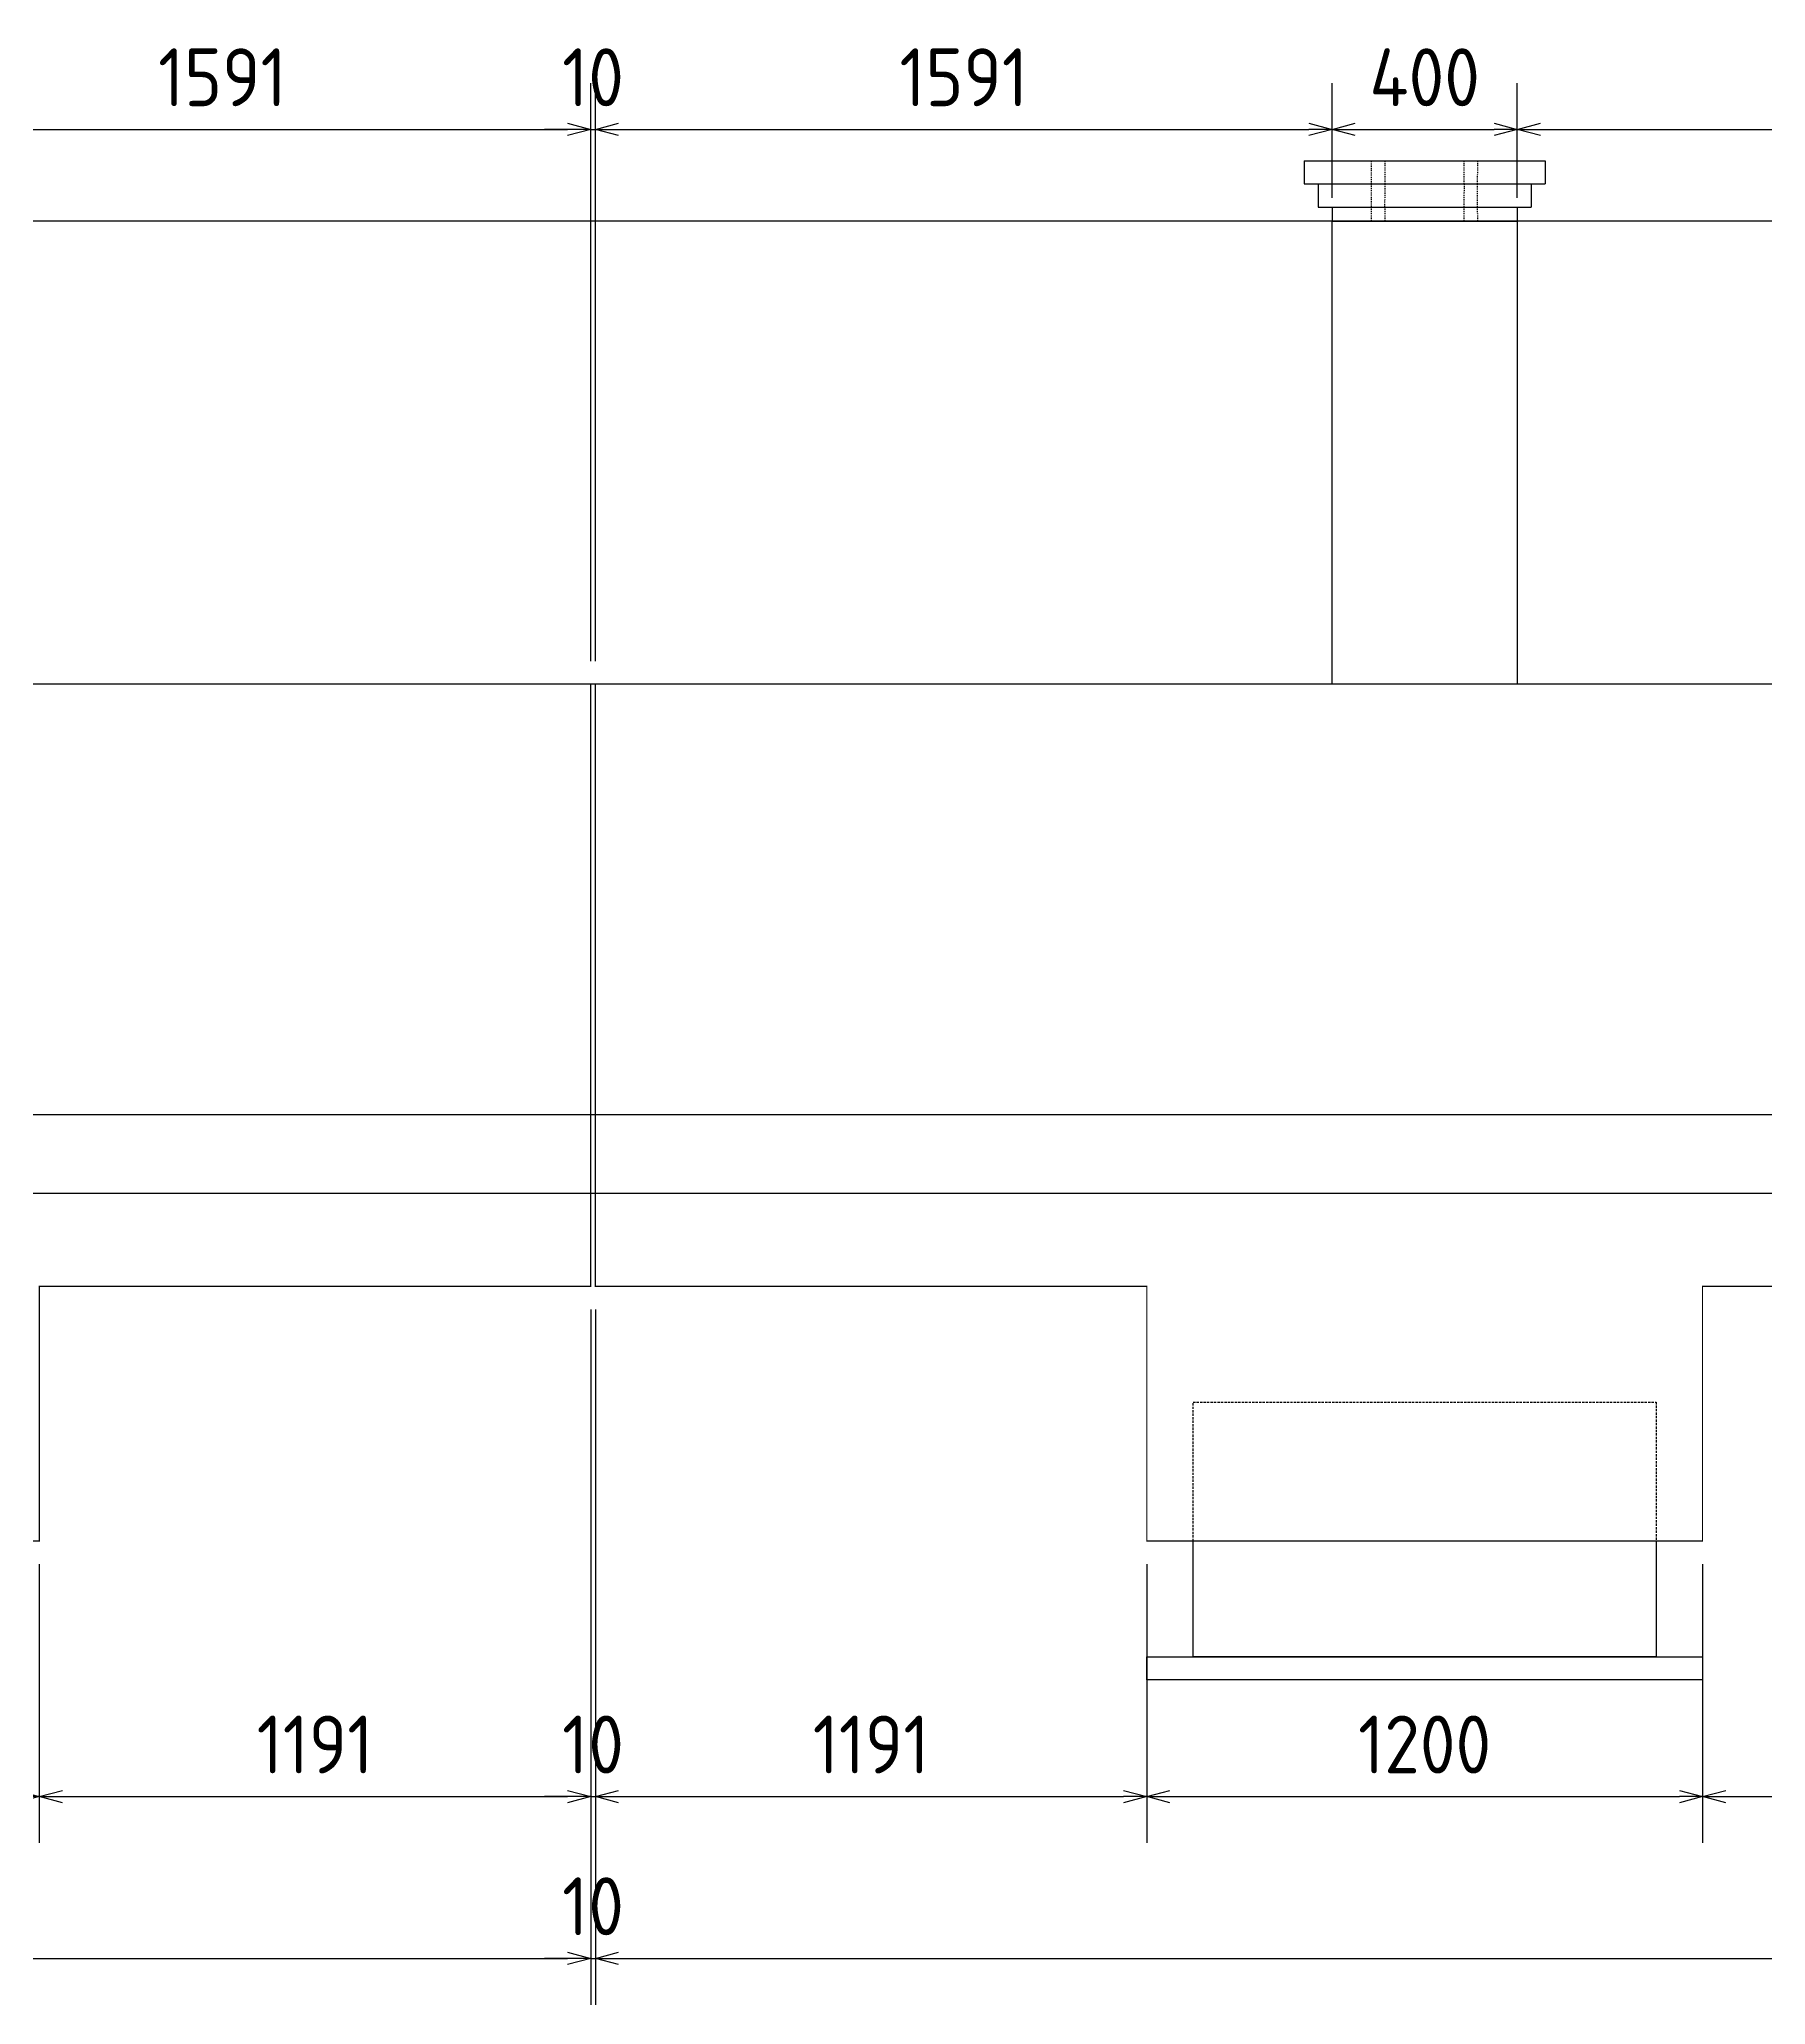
# Model space of a CAD drawing. Header units: centimetres. Extents: x -6122352 to 7132207, y -1694241 to 1947892.
# Drawn here: x 3288331 to 3292059, y 50734 to 54977 of the extents above; entities that cross this region are included whole.
import ezdxf

# ---------------------------------------------------------------- set-up
doc = ezdxf.new("R2010")
doc.units = ezdxf.units.CM
doc.header["$MEASUREMENT"] = 0
doc.header["$PDMODE"] = 66
doc.header["$PDSIZE"] = 100
for name, pattern in [('23585-XR-AR-END-SETTING OUT PLAN$0$HIDDEN', [0.375, 0.25, -0.125]), ('DASHED2', [0.375, 0.25, -0.125]), ('DXK_LINE_DOT2', [3.9198, 1.9599, -1.9599])]:
    doc.linetypes.add(name, pattern=pattern)
doc.layers.add('@MI-TYPE-01', color=30, linetype='Continuous')
doc.styles.add('Schueco-BEMSTIL', font='isocpeur.ttf', dxfattribs={"width": 0.9})
doc.dimstyles.new('MI- JWC-TXT-2.5 MM', dxfattribs={"dimscale": 1.5, "dimtxt": 2.5, "dimasz": 1, "dimexe": 2, "dimexo": 1, "dimgap": 1, "dimtad": 1, "dimdec": 0, "dimdsep": 46, "dimtxsty": 'Schueco-BEMSTIL', "dimblk": 'OPEN30', "dimcen": 0, "dimdle": 2, "dimclrd": 140, "dimclre": 8, "dimclrt": 40, "dimadec": 0, "dimazin": 2, "dimtfac": 1, "dimtdec": 0, "dimtix": 1, "dimtmove": 2, "dimatfit": 3, "dimldrblk": 'OPEN', "dimfxl": 2, "dimlwd": -1, "dimlwe": -1, "dimarcsym": 0})

# ---------------------------------------------------------------- blocks, each defined once
blk = doc.blocks.new('T1-FOOTING ELEVATION')
at = {"color": 9}
blk.add_lwpolyline([(-600, -250), (600, -250), (600, -300), (-600, -300)], close=True, dxfattribs=at)
at = {"layer": '@MI-TYPE-01', "color": 114, "linetype": '23585-XR-AR-END-SETTING OUT PLAN$0$HIDDEN', "ltscale": 20, "true_color": 0x139b48}
blk.add_lwpolyline([(-500, 0), (-500, 300), (500, 300), (500, 0)], dxfattribs=at)
at = {"layer": '@MI-TYPE-01', "color": 114, "true_color": 0x139b48}
blk.add_lwpolyline([(-500, 0), (500, 0), (500, -250), (-500, -250)], close=True, dxfattribs=at)
blk = doc.blocks.new('_Open30')
at = {"color": 0, "linetype": 'ByBlock', "lineweight": -2}
for p, q in [((-1, 0.268), (0, 0)), ((0, 0), (-1, -0.268)), ((0, 0), (-1, 0))]:
    blk.add_line(p, q, dxfattribs=at)
blk = doc.blocks.new('*D4602')
at = {"layer": '@MI-TYPE-01', "color": 8, "transparency": 16777216}
for p, q in [((3287131.4, 51685.1), (3287131.4, 51083.2)), ((3288331.4, 51685.1), (3288331.4, 51083.2))]:
    blk.add_line(p, q, dxfattribs=at)
at = {"layer": '@MI-TYPE-01', "color": 140, "transparency": 16777216}
blk.add_line((3287181.4, 51183.2), (3288281.4, 51183.2), dxfattribs=at)
at = {"layer": 'Defpoints', "color": 0, "transparency": 16777216}
for p in [(3287131.4, 51735.1), (3288331.4, 51735.1), (3288331.4, 51183.2)]:
    blk.add_point(p, dxfattribs=at)
at = {"layer": '@MI-TYPE-01', "color": 140, "transparency": 16777216, "xscale": 50, "yscale": 50, "zscale": 50, "rotation": 180}
blk.add_blockref('_Open30', (3287131.4, 51183.2), dxfattribs=at)
at = {"layer": '@MI-TYPE-01', "color": 140, "transparency": 16777216, "xscale": 50, "yscale": 50, "zscale": 50}
blk.add_blockref('_Open30', (3288331.4, 51183.2), dxfattribs=at)
at = {"layer": '@MI-TYPE-01', "color": 40, "transparency": 16777216, "insert": (3287731.4, 51295.7), "char_height": 125, "attachment_point": 5, "style": 'Schueco-BEMSTIL'}
blk.add_mtext('1200', dxfattribs=at)
blk = doc.blocks.new('_Open')
at = {"color": 0, "linetype": 'ByBlock', "lineweight": -2}
for p, q in [((-1, 0.2), (0, 0)), ((-1, -0.2), (0, 0)), ((0, 0), (-1, 0))]:
    blk.add_line(p, q, dxfattribs=at)
blk = doc.blocks.new('*D4603')
at = {"layer": '@MI-TYPE-01', "color": 8, "transparency": 16777216}
for p, q in [((3289522, 52235.1), (3289522, 51083.2)), ((3288331.4, 51685.1), (3288331.4, 51083.2))]:
    blk.add_line(p, q, dxfattribs=at)
at = {"layer": '@MI-TYPE-01', "color": 140, "transparency": 16777216}
blk.add_line((3288381.4, 51183.2), (3289472, 51183.2), dxfattribs=at)
at = {"layer": 'Defpoints', "color": 0, "transparency": 16777216}
for p in [(3289522, 52285.1), (3288331.4, 51735.1), (3289522, 51183.2)]:
    blk.add_point(p, dxfattribs=at)
at = {"layer": '@MI-TYPE-01', "color": 140, "transparency": 16777216, "xscale": 50, "yscale": 50, "zscale": 50, "rotation": 180}
blk.add_blockref('_Open30', (3288331.4, 51183.2), dxfattribs=at)
at = {"layer": '@MI-TYPE-01', "color": 140, "transparency": 16777216, "xscale": 50, "yscale": 50, "zscale": 50}
blk.add_blockref('_Open30', (3289522, 51183.2), dxfattribs=at)
at = {"layer": '@MI-TYPE-01', "color": 40, "transparency": 16777216, "insert": (3288926.7, 51295.7), "char_height": 125, "attachment_point": 5, "style": 'Schueco-BEMSTIL'}
blk.add_mtext('1191', dxfattribs=at)
blk = doc.blocks.new('*D4604')
at = {"layer": '@MI-TYPE-01', "color": 8, "transparency": 16777216}
for p, q in [((3289522, 52235.1), (3289522, 51083.2)), ((3289532, 52235.1), (3289532, 51083.2))]:
    blk.add_line(p, q, dxfattribs=at)
at = {"layer": '@MI-TYPE-01', "color": 140, "transparency": 16777216}
for p, q in [((3289472, 51183.2), (3289422, 51183.2)), ((3289522, 51183.2), (3289532, 51183.2)), ((3289582, 51183.2), (3289632, 51183.2))]:
    blk.add_line(p, q, dxfattribs=at)
at = {"layer": 'Defpoints', "color": 0, "transparency": 16777216}
for p in [(3289522, 52285.1), (3289532, 52285.1), (3289532, 51183.2)]:
    blk.add_point(p, dxfattribs=at)
at = {"layer": '@MI-TYPE-01', "color": 140, "transparency": 16777216, "xscale": 50, "yscale": 50, "zscale": 50}
blk.add_blockref('_Open30', (3289522, 51183.2), dxfattribs=at)
at = {"layer": '@MI-TYPE-01', "color": 140, "transparency": 16777216, "xscale": 50, "yscale": 50, "zscale": 50, "rotation": 180}
blk.add_blockref('_Open30', (3289532, 51183.2), dxfattribs=at)
at = {"layer": '@MI-TYPE-01', "color": 40, "transparency": 16777216, "insert": (3289527, 51295.7), "char_height": 125, "attachment_point": 5, "style": 'Schueco-BEMSTIL'}
blk.add_mtext('10', dxfattribs=at)
blk = doc.blocks.new('*D4605')
at = {"layer": '@MI-TYPE-01', "color": 8, "transparency": 16777216}
for p, q in [((3289532, 52235.1), (3289532, 51083.2)), ((3290722.6, 51685.1), (3290722.6, 51083.2))]:
    blk.add_line(p, q, dxfattribs=at)
at = {"layer": '@MI-TYPE-01', "color": 140, "transparency": 16777216}
blk.add_line((3289582, 51183.2), (3290672.6, 51183.2), dxfattribs=at)
at = {"layer": 'Defpoints', "color": 0, "transparency": 16777216}
for p in [(3289532, 52285.1), (3290722.6, 51735.1), (3290722.6, 51183.2)]:
    blk.add_point(p, dxfattribs=at)
at = {"layer": '@MI-TYPE-01', "color": 140, "transparency": 16777216, "xscale": 50, "yscale": 50, "zscale": 50, "rotation": 180}
blk.add_blockref('_Open30', (3289532, 51183.2), dxfattribs=at)
at = {"layer": '@MI-TYPE-01', "color": 140, "transparency": 16777216, "xscale": 50, "yscale": 50, "zscale": 50}
blk.add_blockref('_Open30', (3290722.6, 51183.2), dxfattribs=at)
at = {"layer": '@MI-TYPE-01', "color": 40, "transparency": 16777216, "insert": (3290127.3, 51295.7), "char_height": 125, "attachment_point": 5, "style": 'Schueco-BEMSTIL'}
blk.add_mtext('1191', dxfattribs=at)
blk = doc.blocks.new('*D4606')
at = {"layer": '@MI-TYPE-01', "color": 8, "transparency": 16777216}
for p, q in [((3290722.6, 51685.1), (3290722.6, 51083.2)), ((3291922.6, 51685.1), (3291922.6, 51083.2))]:
    blk.add_line(p, q, dxfattribs=at)
at = {"layer": '@MI-TYPE-01', "color": 140, "transparency": 16777216}
blk.add_line((3290772.6, 51183.2), (3291872.6, 51183.2), dxfattribs=at)
at = {"layer": 'Defpoints', "color": 0, "transparency": 16777216}
for p in [(3290722.6, 51735.1), (3291922.6, 51735.1), (3291922.6, 51183.2)]:
    blk.add_point(p, dxfattribs=at)
at = {"layer": '@MI-TYPE-01', "color": 140, "transparency": 16777216, "xscale": 50, "yscale": 50, "zscale": 50, "rotation": 180}
blk.add_blockref('_Open30', (3290722.6, 51183.2), dxfattribs=at)
at = {"layer": '@MI-TYPE-01', "color": 140, "transparency": 16777216, "xscale": 50, "yscale": 50, "zscale": 50}
blk.add_blockref('_Open30', (3291922.6, 51183.2), dxfattribs=at)
at = {"layer": '@MI-TYPE-01', "color": 40, "transparency": 16777216, "insert": (3291322.6, 51295.7), "char_height": 125, "attachment_point": 5, "style": 'Schueco-BEMSTIL'}
blk.add_mtext('1200', dxfattribs=at)
blk = doc.blocks.new('*D4607')
at = {"layer": '@MI-TYPE-01', "color": 8, "transparency": 16777216}
for p, q in [((3291922.6, 51685.1), (3291922.6, 51083.2)), ((3294313.4, 51685.1), (3294313.4, 51083.2))]:
    blk.add_line(p, q, dxfattribs=at)
at = {"layer": '@MI-TYPE-01', "color": 140, "transparency": 16777216}
blk.add_line((3291972.6, 51183.2), (3294263.4, 51183.2), dxfattribs=at)
at = {"layer": 'Defpoints', "color": 0, "transparency": 16777216}
for p in [(3291922.6, 51735.1), (3294313.4, 51735.1), (3294313.4, 51183.2)]:
    blk.add_point(p, dxfattribs=at)
at = {"layer": '@MI-TYPE-01', "color": 140, "transparency": 16777216, "xscale": 50, "yscale": 50, "zscale": 50, "rotation": 180}
blk.add_blockref('_Open30', (3291922.6, 51183.2), dxfattribs=at)
at = {"layer": '@MI-TYPE-01', "color": 140, "transparency": 16777216, "xscale": 50, "yscale": 50, "zscale": 50}
blk.add_blockref('_Open30', (3294313.4, 51183.2), dxfattribs=at)
at = {"layer": '@MI-TYPE-01', "color": 40, "transparency": 16777216, "insert": (3293118, 51295.7), "char_height": 125, "attachment_point": 5, "style": 'Schueco-BEMSTIL'}
blk.add_mtext('2391', dxfattribs=at)
blk = doc.blocks.new('*D4621')
at = {"layer": '@MI-TYPE-01', "color": 8, "transparency": 16777216}
for p, q in [((3289522, 52235.1), (3289522, 50733.9)), ((3284350.3, 51984.8), (3284350.3, 50733.9))]:
    blk.add_line(p, q, dxfattribs=at)
at = {"layer": '@MI-TYPE-01', "color": 140, "transparency": 16777216}
blk.add_line((3284400.3, 50833.9), (3289472, 50833.9), dxfattribs=at)
at = {"layer": 'Defpoints', "color": 0, "transparency": 16777216}
for p in [(3289522, 52285.1), (3284350.3, 52034.8), (3289522, 50833.9)]:
    blk.add_point(p, dxfattribs=at)
at = {"layer": '@MI-TYPE-01', "color": 140, "transparency": 16777216, "xscale": 50, "yscale": 50, "zscale": 50, "rotation": 180}
blk.add_blockref('_Open30', (3284350.3, 50833.9), dxfattribs=at)
at = {"layer": '@MI-TYPE-01', "color": 140, "transparency": 16777216, "xscale": 50, "yscale": 50, "zscale": 50}
blk.add_blockref('_Open30', (3289522, 50833.9), dxfattribs=at)
at = {"layer": '@MI-TYPE-01', "color": 40, "transparency": 16777216, "insert": (3286936.1, 50946.4), "char_height": 125, "attachment_point": 5, "style": 'Schueco-BEMSTIL'}
blk.add_mtext('5172', dxfattribs=at)
blk = doc.blocks.new('*D4622')
at = {"layer": '@MI-TYPE-01', "color": 8, "transparency": 16777216}
for p, q in [((3289522, 52235.1), (3289522, 50733.9)), ((3289532, 52235.1), (3289532, 50733.9))]:
    blk.add_line(p, q, dxfattribs=at)
at = {"layer": '@MI-TYPE-01', "color": 140, "transparency": 16777216}
for p, q in [((3289472, 50833.9), (3289422, 50833.9)), ((3289522, 50833.9), (3289532, 50833.9)), ((3289582, 50833.9), (3289632, 50833.9))]:
    blk.add_line(p, q, dxfattribs=at)
at = {"layer": 'Defpoints', "color": 0, "transparency": 16777216}
for p in [(3289522, 52285.1), (3289532, 52285.1), (3289532, 50833.9)]:
    blk.add_point(p, dxfattribs=at)
at = {"layer": '@MI-TYPE-01', "color": 140, "transparency": 16777216, "xscale": 50, "yscale": 50, "zscale": 50}
blk.add_blockref('_Open30', (3289522, 50833.9), dxfattribs=at)
at = {"layer": '@MI-TYPE-01', "color": 140, "transparency": 16777216, "xscale": 50, "yscale": 50, "zscale": 50, "rotation": 180}
blk.add_blockref('_Open30', (3289532, 50833.9), dxfattribs=at)
at = {"layer": '@MI-TYPE-01', "color": 40, "transparency": 16777216, "insert": (3289527, 50946.4), "char_height": 125, "attachment_point": 5, "style": 'Schueco-BEMSTIL'}
blk.add_mtext('10', dxfattribs=at)
blk = doc.blocks.new('*D4623')
at = {"layer": '@MI-TYPE-01', "color": 8, "transparency": 16777216}
for p, q in [((3289532, 52235.1), (3289532, 50733.9)), ((3296704.1, 52235.1), (3296704.1, 50733.9))]:
    blk.add_line(p, q, dxfattribs=at)
at = {"layer": '@MI-TYPE-01', "color": 140, "transparency": 16777216}
blk.add_line((3289582, 50833.9), (3296654.1, 50833.9), dxfattribs=at)
at = {"layer": 'Defpoints', "color": 0, "transparency": 16777216}
for p in [(3289532, 52285.1), (3296704.1, 52285.1), (3296704.1, 50833.9)]:
    blk.add_point(p, dxfattribs=at)
at = {"layer": '@MI-TYPE-01', "color": 140, "transparency": 16777216, "xscale": 50, "yscale": 50, "zscale": 50, "rotation": 180}
blk.add_blockref('_Open30', (3289532, 50833.9), dxfattribs=at)
at = {"layer": '@MI-TYPE-01', "color": 140, "transparency": 16777216, "xscale": 50, "yscale": 50, "zscale": 50}
blk.add_blockref('_Open30', (3296704.1, 50833.9), dxfattribs=at)
at = {"layer": '@MI-TYPE-01', "color": 40, "transparency": 16777216, "insert": (3293118.1, 50946.4), "char_height": 125, "attachment_point": 5, "style": 'Schueco-BEMSTIL'}
blk.add_mtext('7172', dxfattribs=at)
blk = doc.blocks.new('*D4644')
at = {"layer": '@MI-TYPE-01', "color": 8, "transparency": 16777216}
for p, q in [((3287931.4, 54635.1), (3287931.4, 54883)), ((3289522, 53635.1), (3289522, 54883))]:
    blk.add_line(p, q, dxfattribs=at)
at = {"layer": '@MI-TYPE-01', "color": 140, "transparency": 16777216}
blk.add_line((3287981.4, 54783), (3289472, 54783), dxfattribs=at)
at = {"layer": 'Defpoints', "color": 0, "transparency": 16777216}
for p in [(3289522, 54783), (3287931.4, 54585.1), (3289522, 53585.1)]:
    blk.add_point(p, dxfattribs=at)
at = {"layer": '@MI-TYPE-01', "color": 140, "transparency": 16777216, "xscale": 50, "yscale": 50, "zscale": 50, "rotation": 180}
blk.add_blockref('_Open30', (3287931.4, 54783), dxfattribs=at)
at = {"layer": '@MI-TYPE-01', "color": 140, "transparency": 16777216, "xscale": 50, "yscale": 50, "zscale": 50}
blk.add_blockref('_Open30', (3289522, 54783), dxfattribs=at)
at = {"layer": '@MI-TYPE-01', "color": 40, "transparency": 16777216, "insert": (3288726.7, 54895.5), "char_height": 125, "attachment_point": 5, "style": 'Schueco-BEMSTIL'}
blk.add_mtext('1591', dxfattribs=at)
blk = doc.blocks.new('*D4645')
at = {"layer": '@MI-TYPE-01', "color": 8, "transparency": 16777216}
for p, q in [((3289522, 53635.1), (3289522, 54883)), ((3289532, 53635.1), (3289532, 54883))]:
    blk.add_line(p, q, dxfattribs=at)
at = {"layer": '@MI-TYPE-01', "color": 140, "transparency": 16777216}
for p, q in [((3289472, 54783), (3289422, 54783)), ((3289522, 54783), (3289532, 54783)), ((3289582, 54783), (3289632, 54783))]:
    blk.add_line(p, q, dxfattribs=at)
at = {"layer": 'Defpoints', "color": 0, "transparency": 16777216}
for p in [(3289532, 54783), (3289522, 53585.1), (3289532, 53585.1)]:
    blk.add_point(p, dxfattribs=at)
at = {"layer": '@MI-TYPE-01', "color": 140, "transparency": 16777216, "xscale": 50, "yscale": 50, "zscale": 50}
blk.add_blockref('_Open30', (3289522, 54783), dxfattribs=at)
at = {"layer": '@MI-TYPE-01', "color": 140, "transparency": 16777216, "xscale": 50, "yscale": 50, "zscale": 50, "rotation": 180}
blk.add_blockref('_Open30', (3289532, 54783), dxfattribs=at)
at = {"layer": '@MI-TYPE-01', "color": 40, "transparency": 16777216, "insert": (3289527, 54895.5), "char_height": 125, "attachment_point": 5, "style": 'Schueco-BEMSTIL'}
blk.add_mtext('10', dxfattribs=at)
blk = doc.blocks.new('*D4646')
at = {"layer": '@MI-TYPE-01', "color": 8, "transparency": 16777216}
for p, q in [((3289532, 53635.1), (3289532, 54883)), ((3291122.6, 54635.1), (3291122.6, 54883))]:
    blk.add_line(p, q, dxfattribs=at)
at = {"layer": '@MI-TYPE-01', "color": 140, "transparency": 16777216}
blk.add_line((3289582, 54783), (3291072.6, 54783), dxfattribs=at)
at = {"layer": 'Defpoints', "color": 0, "transparency": 16777216}
for p in [(3291122.6, 54783), (3291122.6, 54585.1), (3289532, 53585.1)]:
    blk.add_point(p, dxfattribs=at)
at = {"layer": '@MI-TYPE-01', "color": 140, "transparency": 16777216, "xscale": 50, "yscale": 50, "zscale": 50, "rotation": 180}
blk.add_blockref('_Open30', (3289532, 54783), dxfattribs=at)
at = {"layer": '@MI-TYPE-01', "color": 140, "transparency": 16777216, "xscale": 50, "yscale": 50, "zscale": 50}
blk.add_blockref('_Open30', (3291122.6, 54783), dxfattribs=at)
at = {"layer": '@MI-TYPE-01', "color": 40, "transparency": 16777216, "insert": (3290327.3, 54895.5), "char_height": 125, "attachment_point": 5, "style": 'Schueco-BEMSTIL'}
blk.add_mtext('1591', dxfattribs=at)
blk = doc.blocks.new('*D4647')
at = {"layer": '@MI-TYPE-01', "color": 8, "transparency": 16777216}
for p, q in [((3291122.6, 54635.1), (3291122.6, 54883)), ((3291522.6, 54635.1), (3291522.6, 54883))]:
    blk.add_line(p, q, dxfattribs=at)
at = {"layer": '@MI-TYPE-01', "color": 140, "transparency": 16777216}
blk.add_line((3291172.6, 54783), (3291472.6, 54783), dxfattribs=at)
at = {"layer": 'Defpoints', "color": 0, "transparency": 16777216}
for p in [(3291522.6, 54783), (3291122.6, 54585.1), (3291522.6, 54585.1)]:
    blk.add_point(p, dxfattribs=at)
at = {"layer": '@MI-TYPE-01', "color": 140, "transparency": 16777216, "xscale": 50, "yscale": 50, "zscale": 50, "rotation": 180}
blk.add_blockref('_Open30', (3291122.6, 54783), dxfattribs=at)
at = {"layer": '@MI-TYPE-01', "color": 140, "transparency": 16777216, "xscale": 50, "yscale": 50, "zscale": 50}
blk.add_blockref('_Open30', (3291522.6, 54783), dxfattribs=at)
at = {"layer": '@MI-TYPE-01', "color": 40, "transparency": 16777216, "insert": (3291322.6, 54895.5), "char_height": 125, "attachment_point": 5, "style": 'Schueco-BEMSTIL'}
blk.add_mtext('400', dxfattribs=at)
blk = doc.blocks.new('*D4648')
at = {"layer": '@MI-TYPE-01', "color": 8, "transparency": 16777216}
for p, q in [((3291522.6, 54635.1), (3291522.6, 54883)), ((3294713.4, 54635.1), (3294713.4, 54883))]:
    blk.add_line(p, q, dxfattribs=at)
at = {"layer": '@MI-TYPE-01', "color": 140, "transparency": 16777216}
blk.add_line((3291572.6, 54783), (3294663.4, 54783), dxfattribs=at)
at = {"layer": 'Defpoints', "color": 0, "transparency": 16777216}
for p in [(3294713.4, 54783), (3291522.6, 54585.1), (3294713.4, 54585.1)]:
    blk.add_point(p, dxfattribs=at)
at = {"layer": '@MI-TYPE-01', "color": 140, "transparency": 16777216, "xscale": 50, "yscale": 50, "zscale": 50, "rotation": 180}
blk.add_blockref('_Open30', (3291522.6, 54783), dxfattribs=at)
at = {"layer": '@MI-TYPE-01', "color": 140, "transparency": 16777216, "xscale": 50, "yscale": 50, "zscale": 50}
blk.add_blockref('_Open30', (3294713.4, 54783), dxfattribs=at)
at = {"layer": '@MI-TYPE-01', "color": 40, "transparency": 16777216, "insert": (3293118, 54895.5), "char_height": 125, "attachment_point": 5, "style": 'Schueco-BEMSTIL'}
blk.add_mtext('3191', dxfattribs=at)
blk = doc.blocks.new('COPING')
at = {"color": 144, "linetype": 'Continuous', "true_color": 0x1571b2}
for p, q in [((-40577.1, 19537.3), (-40057.1, 19537.3)), ((-40577.1, 19537.3), (-40577.1, 19487.3)), ((-40057.1, 19537.3), (-40057.1, 19487.3)), ((-40577.1, 19487.3), (-40057.1, 19487.3)), ((-40547.1, 19487.3), (-40547.1, 19437.3)), ((-40087.1, 19487.3), (-40087.1, 19437.3)), ((-40547.1, 19437.3), (-40087.1, 19437.3)), ((-40517.1, 19437.3), (-40517.1, 19407.3)), ((-40117.1, 19437.3), (-40117.1, 19407.3)), ((-40517.1, 19407.3), (-40117.1, 19407.3))]:
    blk.add_line(p, q, dxfattribs=at)
at = {"color": 144, "linetype": 'DXK_LINE_DOT2', "true_color": 0x1571b2}
for p, q in [((-40432.1, 19437.3), (-40432.1, 19537.3)), ((-40402.1, 19487.3), (-40402.1, 19537.3)), ((-40232.1, 19487.3), (-40232.1, 19537.3)), ((-40203.1, 19487.3), (-40202.1, 19537.3)), ((-40403.1, 19437.9), (-40402.1, 19487)), ((-40232.1, 19437.6), (-40231.1, 19486.8)), ((-40203.1, 19438.4), (-40203.1, 19486.5)), ((-40432.1, 19407.3), (-40432.1, 19437.3)), ((-40402.1, 19407.3), (-40402.1, 19437.3)), ((-40232.1, 19407.3), (-40232.1, 19437.3)), ((-40202.1, 19407.3), (-40203.1, 19437.3))]:
    blk.add_line(p, q, dxfattribs=at)

msp = doc.modelspace()

# ---------------------------------------------------------------- linework, layer by layer
at = {"color": 160, "linetype": 'DASHED2', "ltscale": 5}
for points in [[(3302945.1932, 54585.10894), (3284350.31275, 54585.10894)], [(3302945.1932, 53585.10894), (3284350.31275, 53585.10894)], [(3302945.1932, 52655.10894), (3284350.31275, 52655.10894)], [(3302945.1932, 52485.10894), (3284350.31275, 52485.10894)]]:
    msp.add_lwpolyline(points, dxfattribs=at)
at = {"layer": '@MI-TYPE-01', "color": 30, "ltscale": 20, "const_width": 2.5}
for points in [[(3284350.25481, 52184.79748), (3284350.31275, 53585.10894), (3284350.31275, 53585.10894), (3284350.31275, 53585.10894), (3284732.71787, 53585.10894), (3284732.71787, 53585.10894), (3287531.43687, 53585.10894), (3287531.43687, 54585.10894), (3287931.43687, 54585.10894), (3287931.43687, 53585.10894), (3289521.9989, 53585.10894), (3289521.9989, 52285.10894), (3288331.43687, 52285.10894), (3288331.43687, 51735.10894), (3287131.43687, 51735.10894), (3287131.43687, 52285.10894), (3284750.31275, 52285.10894), (3284750.31275, 52034.79749), (3284350.25481, 52034.79749), (3284350.25481, 52184.79748), (3284350.25481, 52184.79748)], [(3289531.9989, 52285.10894), (3289531.9989, 53585.10894), (3291122.56093, 53585.10894), (3291122.56093, 54585.10894), (3291522.56093, 54585.10894), (3291522.56093, 53585.10894), (3294713.40399, 53585.10894), (3294713.40399, 54585.10894), (3295113.40399, 54585.10894), (3295113.40399, 53585.10894), (3296704.10652, 53585.10894), (3296704.10652, 52285.10894), (3295513.40399, 52285.10894), (3295513.40399, 51735.10894), (3294313.40399, 51735.10894), (3294313.40399, 52285.10894), (3291922.56093, 52285.10894), (3291922.56093, 51735.10894), (3290722.56093, 51735.10894), (3290722.56093, 52285.10894), (3289531.9989, 52285.10894)]]:
    msp.add_lwpolyline(points, dxfattribs=at)

# ---------------------------------------------------------------- block references
msp.add_blockref('COPING', (3331639.66534, 35177.79074))
at = {"layer": '@MI-TYPE-01', "color": 30}
msp.add_blockref('T1-FOOTING ELEVATION', (3291322.56093, 51735.10894), dxfattribs=at)

# ---------------------------------------------------------------- dimensions: what is measured, and where the dimension line sits
at = {"layer": '@MI-TYPE-01'}
for base, p1, p2, picture, middle in [((3289521.9989, 54782.96805), (3287931.43687, 54585.10894), (3289521.9989, 53585.10894), '*D4644', (3288726.71788, 54895.46805)), ((3289531.9989, 54782.96805), (3289521.9989, 53585.10894), (3289531.9989, 53585.10894), '*D4645', (3289526.9989, 54895.46805)), ((3291122.56093, 54782.96805), (3289531.9989, 53585.10894), (3291122.56093, 54585.10894), '*D4646', (3290327.27991, 54895.46805)), ((3291522.56093, 54782.96805), (3291122.56093, 54585.10894), (3291522.56093, 54585.10894), '*D4647', (3291322.56093, 54895.46805)), ((3294713.40399, 54782.96805), (3291522.56093, 54585.10894), (3294713.40399, 54585.10894), '*D4648', (3293117.98246, 54895.46805)), ((3289521.9989, 50833.89232), (3284350.25481, 52034.79749), (3289521.9989, 52285.10894), '*D4621', (3286936.12686, 50946.39232)), ((3289521.9989, 51183.24403), (3288331.43687, 51735.10894), (3289521.9989, 52285.10894), '*D4603', (3288926.71788, 51295.74403)), ((3289531.9989, 51183.24403), (3289521.9989, 52285.10894), (3289531.9989, 52285.10894), '*D4604', (3289526.9989, 51295.74403)), ((3289531.9989, 50833.89232), (3289521.9989, 52285.10894), (3289531.9989, 52285.10894), '*D4622', (3289526.9989, 50946.39232)), ((3290722.56093, 51183.24403), (3289531.9989, 52285.10894), (3290722.56093, 51735.10894), '*D4605', (3290127.27991, 51295.74403)), ((3296704.10652, 50833.89232), (3289531.9989, 52285.10894), (3296704.10652, 52285.10894), '*D4623', (3293118.05271, 50946.39232)), ((3288331.43687, 51183.24403), (3287131.43687, 51735.10894), (3288331.43687, 51735.10894), '*D4602', (3287731.43687, 51295.74403)), ((3291922.56093, 51183.24403), (3290722.56093, 51735.10894), (3291922.56093, 51735.10894), '*D4606', (3291322.56093, 51295.74403)), ((3294313.40399, 51183.24403), (3291922.56093, 51735.10894), (3294313.40399, 51735.10894), '*D4607', (3293117.98246, 51295.74403))]:
    dim = msp.add_linear_dim(base=base, p1=p1, p2=p2, dimstyle='MI- JWC-TXT-2.5 MM', dxfattribs=at)
    dim.commit()
    dim.dimension.update_dxf_attribs({"geometry": picture, "text_midpoint": middle})

doc.saveas('drawing.dxf')
